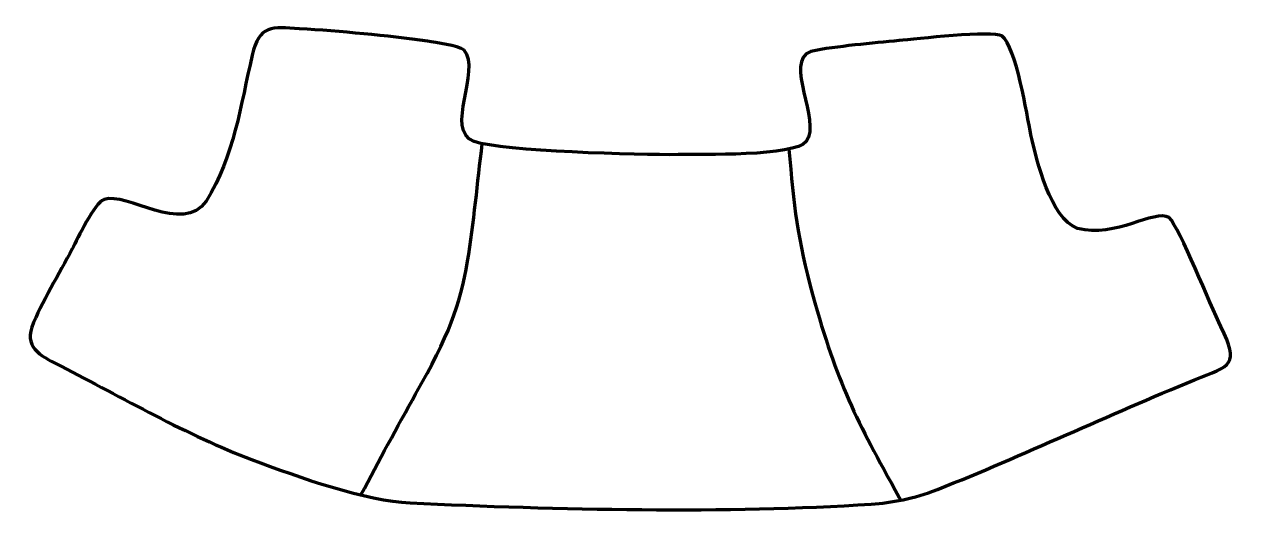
# Model space of a CAD drawing. Header units: millimetres. Extents: x 1138 to 1707, y 318 to 547.
import ezdxf

# ---------------------------------------------------------------- set-up
doc = ezdxf.new("R2010")
doc.units = ezdxf.units.MM
doc.header["$MEASUREMENT"] = 0
doc.layers.add('layer 2', color=7, linetype='Continuous')
doc.layers.add('layer 3', color=7, linetype='Continuous')

msp = doc.modelspace()

# ---------------------------------------------------------------- linework, layer by layer
at = {"layer": 'layer 2', "color": 140, "lineweight": 158}
for points in [[(1296.071, 326.4545), (1304.5326, 342.4728), (1312.7561, 357.8176), (1321.6602, 373.6116), (1321.6602, 373.6116), (1337.0906, 400.9822), (1342.4199, 414.8031), (1345.9586, 435.8175), (1345.9586, 435.8175), (1349.0057, 453.9136), (1350.5235, 472.5755), (1352.8668, 490.8317)], [(1496.3829, 488.3341), (1498.6418, 462.1861), (1500.3991, 445.8955), (1507.46, 420.2909), (1507.46, 420.2909), (1519.0721, 378.182), (1527.6685, 362.028), (1548.0207, 325.284), (1548.0207, 325.284), (1548.0207, 325.284), (1548.7443, 323.9777), (1548.7443, 323.9777)]]:
    msp.add_open_spline(points, degree=3, knots=[0, 0, 0, 0, 0.25, 0.25, 0.25, 0.25, 0.5, 0.5, 0.5, 0.5, 1, 1, 1, 1], dxfattribs=at)
at = {"layer": 'layer 3', "color": 242, "lineweight": 158}
msp.add_open_spline([(1344.4369, 534.548), (1352.6599, 525.0934), (1334.8287, 497.2613), (1349.0755, 491.7978), (1349.0755, 491.7978), (1362.1778, 487.3299), (1426.581, 485.4182), (1444.5703, 485.7166), (1444.5703, 485.7166), (1454.8848, 485.8877), (1499.3025, 484.7836), (1504.4695, 491.8734), (1504.4695, 491.8734), (1511.7154, 501.8155), (1493.6706, 529.1995), (1506.5919, 534.0304), (1506.5919, 534.0304), (1518.7599, 536.5153), (1535.498, 537.8668), (1548, 539.0773), (1548, 539.0773), (1555.1746, 539.7782), (1592.1423, 543.9984), (1595.9908, 541.2405), (1595.9908, 541.2405), (1602.8898, 536.2966), (1607.7796, 504.2902), (1609.6803, 494.9708), (1609.6803, 494.9708), (1612.5175, 482.7847), (1618.6812, 455.9884), (1631.5322, 451.2079), (1631.5322, 451.2079), (1649.3693, 446.4919), (1667.3131, 460.2748), (1674.3906, 456.297), (1674.3906, 456.297), (1679.2066, 451.3884), (1693.8126, 415.1556), (1698.6174, 405.2345), (1698.6174, 405.2345), (1707.4007, 387.0984), (1703.5381, 387.237), (1686.299, 380.2966), (1686.299, 380.2966), (1645.888, 364.0272), (1606.2879, 344.9652), (1565.9329, 329.0256), (1565.9329, 329.0256), (1554.4696, 324.6089), (1544.7137, 322.8407), (1534.9, 322.1788), (1534.9, 322.1788), (1468.3408, 317.6889), (1386.9159, 319.5544), (1319.0804, 322.7406), (1319.0804, 322.7406), (1298.5305, 323.7058), (1267.3883, 334.5311), (1244.7615, 343.0651), (1244.7615, 343.0651), (1215.2625, 354.1906), (1183.8782, 372.2031), (1155.6843, 386.7164), (1155.6843, 386.7164), (1147.5612, 390.898), (1138.4645, 394.6839), (1141.9608, 404.9607), (1141.9608, 404.9607), (1146.3757, 416.4713), (1154.9511, 430.2317), (1160.8979, 441.6255), (1160.8979, 441.6255), (1163.3947, 446.4092), (1171.1098, 463.068), (1175.9165, 464.7581), (1175.9165, 464.7581), (1186.1921, 468.3713), (1212.834, 447.9204), (1223.6709, 464.0102), (1223.6709, 464.0102), (1236.6622, 485.0412), (1239.7017, 508.7271), (1245.1172, 532.2235), (1245.1172, 532.2235), (1248.4554, 546.7068), (1254.3929, 545.5064), (1267.2746, 544.6618), (1267.2746, 544.6618), (1286.2371, 543.4186), (1308.5112, 541.5178), (1327.135, 538.7838), (1327.135, 538.7838), (1331.2308, 538.1826), (1341.0815, 536.8429), (1344.4369, 534.548)], degree=3, knots=[0, 0, 0, 0, 0.04, 0.04, 0.04, 0.04, 0.08, 0.08, 0.08, 0.08, 0.12, 0.12, 0.12, 0.12, 0.16, 0.16, 0.16, 0.16, 0.2, 0.2, 0.2, 0.2, 0.24, 0.24, 0.24, 0.24, 0.28, 0.28, 0.28, 0.28, 0.32, 0.32, 0.32, 0.32, 0.36, 0.36, 0.36, 0.36, 0.4, 0.4, 0.4, 0.4, 0.44, 0.44, 0.44, 0.44, 0.48, 0.48, 0.48, 0.48, 0.52, 0.52, 0.52, 0.52, 0.56, 0.56, 0.56, 0.56, 0.6, 0.6, 0.6, 0.6, 0.64, 0.64, 0.64, 0.64, 0.68, 0.68, 0.68, 0.68, 0.72, 0.72, 0.72, 0.72, 0.76, 0.76, 0.76, 0.76, 0.8, 0.8, 0.8, 0.8, 0.84, 0.84, 0.84, 0.84, 0.88, 0.88, 0.88, 0.88, 0.92, 0.92, 0.92, 0.92, 1, 1, 1, 1], dxfattribs=at)

doc.saveas('drawing.dxf')
